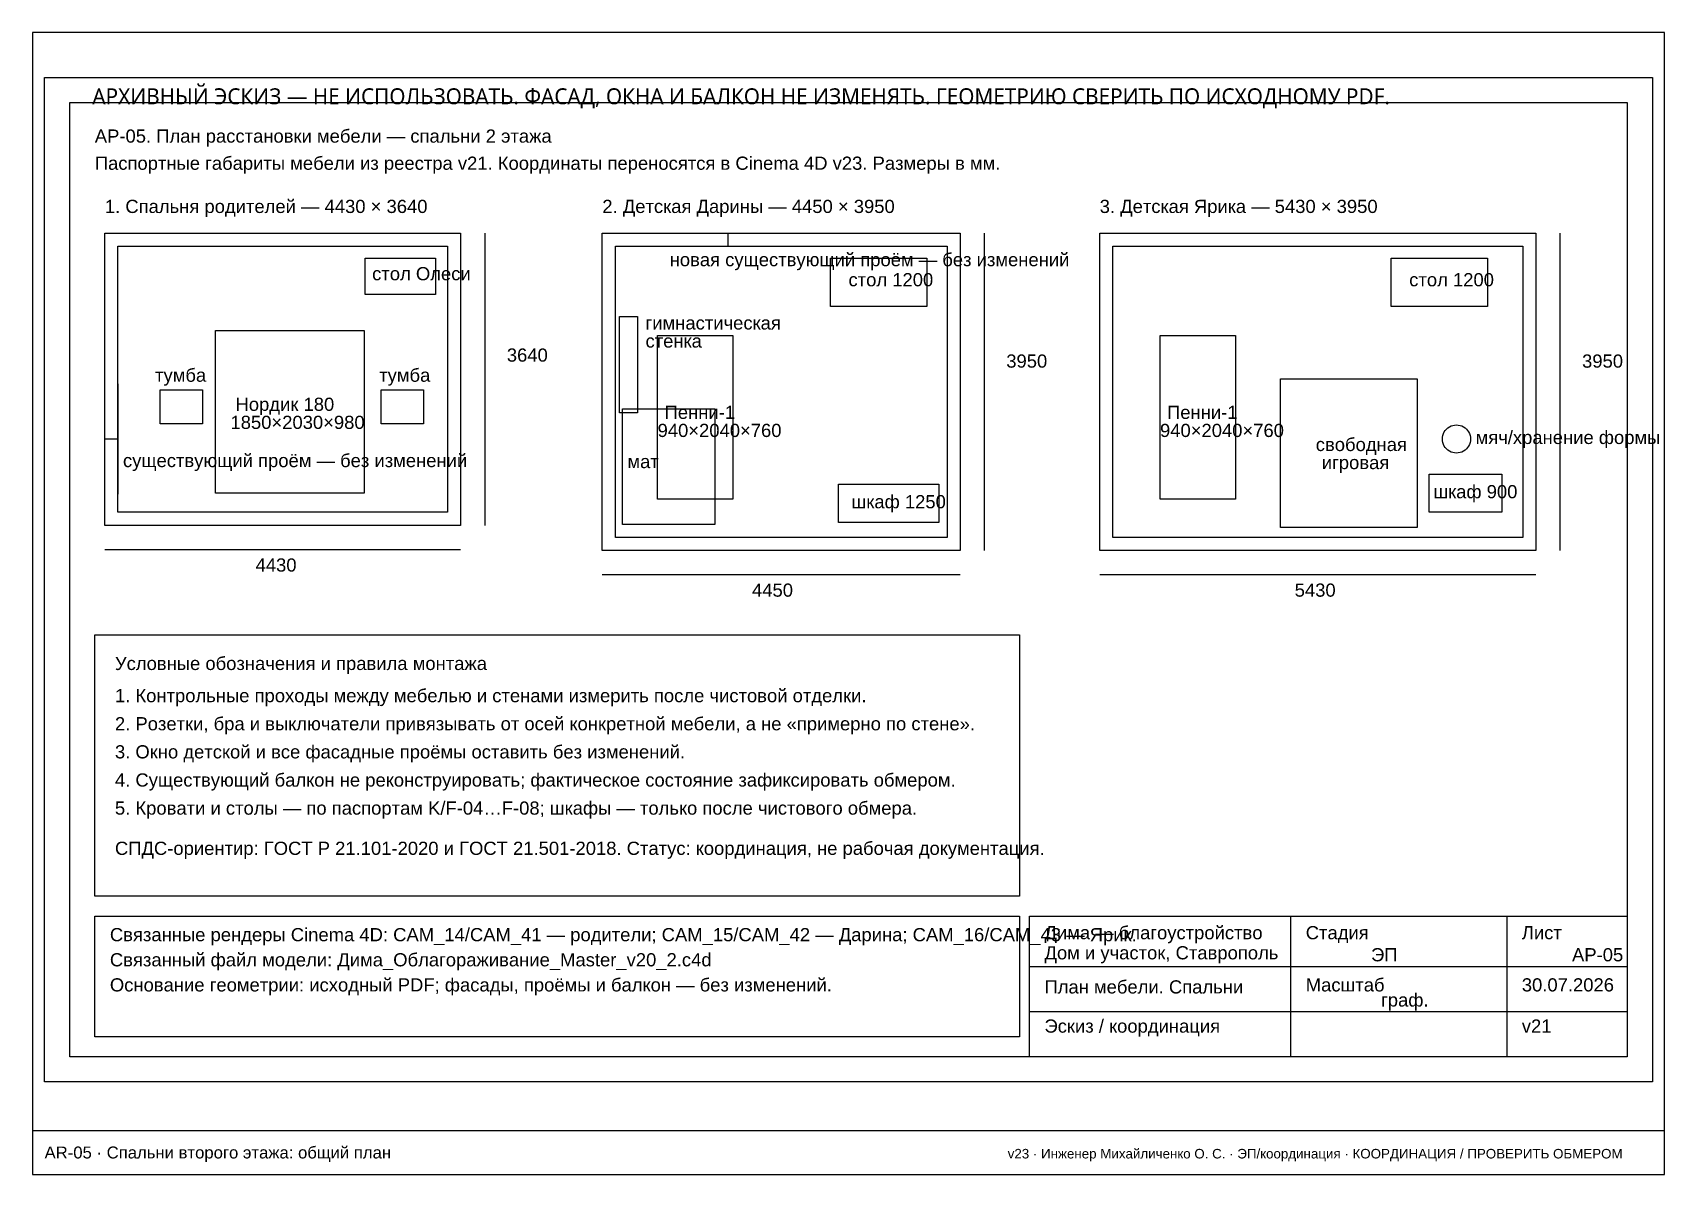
# Paper-space layout 'AR-05' of a CAD drawing. Header units: millimetres. Extents: x 5 to 415, y 5 to 292.
import ezdxf

# ---------------------------------------------------------------- set-up
doc = ezdxf.new("R2010")
doc.units = ezdxf.units.MM
for name, color, linetype in [('A-DIMS', 1, 'Continuous'), ('A-FRAME', 7, 'Continuous'), ('A-NOTES', 30, 'Continuous'), ('A-OBJECT', 8, 'Continuous'), ('A-TEXT', 7, 'Continuous'), ('A-WALL', 7, 'Continuous')]:
    doc.layers.add(name, color=color, linetype=linetype)
doc.styles.add('ARIAL', font='arial.ttf')
doc.styles.add('OpenSans', font='OpenSans-Regular.ttf')

psp = doc.layouts.new('AR-05')

# ---------------------------------------------------------------- linework, layer by layer
at = {"layer": 'A-DIMS'}
for points in [[(118.59, 241.61), (118.59, 168.13)], [(244.09, 241.61), (244.09, 161.82)], [(388.77, 241.61), (388.77, 161.82)], [(23.15, 162.07), (112.53, 162.07)], [(148.14, 155.76), (238.03, 155.76)], [(273.12, 155.76), (382.71, 155.76)]]:
    psp.add_lwpolyline(points, dxfattribs=at)
at = {"layer": 'A-FRAME'}
psp.add_line((5, 16), (415, 16), dxfattribs=at)
psp.add_lwpolyline([(5, 5), (415, 5), (415, 292), (5, 292)], close=True, dxfattribs=at)
at = {"layer": 'A-NOTES'}
psp.add_lwpolyline([(20.62, 140.61), (252.93, 140.61), (252.93, 74.96), (20.62, 74.96), (20.62, 140.61)], close=True, dxfattribs=at)
at = {"layer": 'A-OBJECT'}
for points in [[(8, 280.75), (412, 280.75), (412, 28.25), (8, 28.25), (8, 280.75)], [(23.15, 241.61), (112.53, 241.61), (112.53, 168.13), (23.15, 168.13), (23.15, 241.61)], [(26.43, 238.33), (109.25, 238.33), (109.25, 171.42), (26.43, 171.42), (26.43, 238.33)], [(148.14, 241.61), (238.03, 241.61), (238.03, 161.82), (148.14, 161.82), (148.14, 241.61)], [(151.42, 238.33), (234.75, 238.33), (234.75, 165.1), (151.42, 165.1), (151.42, 238.33)], [(273.12, 241.61), (382.71, 241.61), (382.71, 161.82), (273.12, 161.82), (273.12, 241.61)], [(276.41, 238.33), (379.43, 238.33), (379.43, 165.1), (276.41, 165.1), (276.41, 238.33)], [(88.55, 235.3), (106.22, 235.3), (106.22, 226.21), (88.55, 226.21), (88.55, 235.3)], [(205.46, 235.3), (229.69, 235.3), (229.69, 223.18), (205.46, 223.18), (205.46, 235.3)], [(346.35, 235.3), (370.59, 235.3), (370.59, 223.18), (346.35, 223.18), (346.35, 235.3)], [(152.43, 220.66), (156.97, 220.66), (156.97, 196.41), (152.43, 196.41), (152.43, 220.66)], [(50.92, 217.12), (88.3, 217.12), (88.3, 176.22), (50.92, 176.22), (50.92, 217.12)], [(162.03, 215.86), (180.96, 215.86), (180.96, 174.7), (162.03, 174.7), (162.03, 215.86)], [(288.27, 215.86), (307.21, 215.86), (307.21, 174.7), (288.27, 174.7), (288.27, 215.86)], [(318.57, 205), (352.92, 205), (352.92, 167.63), (318.57, 167.63), (318.57, 205)], [(37.04, 202.22), (47.64, 202.22), (47.64, 193.64), (37.04, 193.64), (37.04, 202.22)], [(92.59, 202.22), (103.19, 202.22), (103.19, 193.64), (92.59, 193.64), (92.59, 202.22)], [(153.19, 197.43), (176.42, 197.43), (176.42, 168.39), (153.19, 168.39), (153.19, 197.43)], [(366.3, 189.85), (366.27, 189.39), (366.18, 188.94), (366.03, 188.5), (365.82, 188.08), (365.57, 187.7), (365.26, 187.35), (364.91, 187.05), (364.53, 186.79), (364.12, 186.58), (363.68, 186.44), (363.22, 186.35), (362.76, 186.31), (362.3, 186.35), (361.85, 186.44), (361.41, 186.58), (361, 186.79), (360.61, 187.05), (360.26, 187.35), (359.96, 187.7), (359.7, 188.08), (359.5, 188.5), (359.35, 188.94), (359.26, 189.39), (359.23, 189.85), (359.26, 190.31), (359.35, 190.76), (359.5, 191.2), (359.7, 191.62), (359.96, 192), (360.26, 192.35), (360.61, 192.65), (361, 192.91), (361.41, 193.12), (361.85, 193.26), (362.3, 193.35), (362.76, 193.38), (363.22, 193.35), (363.68, 193.26), (364.12, 193.12), (364.53, 192.91), (364.91, 192.65), (365.26, 192.35), (365.57, 192), (365.82, 191.62), (366.03, 191.2), (366.18, 190.76), (366.27, 190.31), (366.3, 189.85), (366.3, 189.85)], [(355.94, 181.01), (374.12, 181.01), (374.12, 171.42), (355.94, 171.42), (355.94, 181.01)], [(207.47, 178.49), (232.72, 178.49), (232.72, 168.89), (207.47, 168.89), (207.47, 178.49)]]:
    psp.add_lwpolyline(points, close=True, dxfattribs=at)
at = {"layer": 'A-WALL'}
for points in [[(14.31, 274.44), (405.69, 274.44), (405.69, 34.56), (14.31, 34.56), (14.31, 274.44)], [(20.62, 69.91), (252.93, 69.91), (252.93, 39.61), (20.62, 39.61), (20.62, 69.91)], [(255.45, 69.91), (405.69, 69.91), (405.69, 34.56), (255.45, 34.56), (255.45, 69.91)]]:
    psp.add_lwpolyline(points, close=True, dxfattribs=at)
for points in [[(168.34, 238.33), (191.06, 238.33)], [(179.7, 241.61), (179.7, 238.33)], [(26.43, 203.74), (26.43, 175.96)], [(23.15, 189.85), (26.43, 189.85)], [(321.1, 69.91), (321.1, 34.56)], [(375.39, 69.91), (375.39, 34.56)], [(255.45, 57.29), (405.69, 57.29)], [(255.45, 45.92), (405.69, 45.92)]]:
    psp.add_lwpolyline(points, dxfattribs=at)

# ---------------------------------------------------------------- texts
at = {"color": 1, "insert": (20, 278), "char_height": 4, "width": 370, "attachment_point": 1, "style": 'OpenSans'}
psp.add_mtext('АРХИВНЫЙ ЭСКИЗ — НЕ ИСПОЛЬЗОВАТЬ. ФАСАД, ОКНА И БАЛКОН НЕ ИЗМЕНЯТЬ. ГЕОМЕТРИЮ СВЕРИТЬ ПО ИСХОДНОМУ PDF.', dxfattribs=at)
at = {"layer": 'A-DIMS', "style": 'ARIAL'}
psp.add_text('v23 · Инженер Михайличенко О. С. · ЭП/координация · КООРДИНАЦИЯ / ПРОВЕРИТЬ ОБМЕРОМ', height=2.4, dxfattribs=at).set_placement((250, 9))
at = {"layer": 'A-TEXT', "style": 'ARIAL'}
for s, height, p in [('АР-05. План расстановки мебели — спальни 2 этажа', 3.3128, (20.62, 264.34)), ('Паспортные габариты мебели из реестра v21. Координаты переносятся в Cinema 4D v23. Размеры в мм.', 3.3128, (20.62, 257.52)), ('1. Спальня родителей — 4430 × 3640', 3.3128, (23.15, 246.66)), ('2. Детская Дарины — 4450 × 3950', 3.3128, (148.14, 246.66)), ('3. Детская Ярика — 5430 × 3950', 3.3128, (273.12, 246.66)), ('новая существующий проём — без изменений', 3.3128, (165.06, 233.28)), ('стол Олеси', 3.313, (90.31, 229.75)), ('стол 1200', 3.313, (210, 228.23)), ('стол 1200', 3.313, (350.89, 228.23)), ('гимнастическая', 3.3128, (159, 217.37)), ('стенка', 3.313, (159, 212.83)), ('3640', 3.313, (124.15, 209.29)), ('3950', 3.313, (249.64, 207.78)), ('3950', 3.313, (394.32, 207.78)), ('тумба', 3.313, (35.77, 204.24)), ('тумба', 3.313, (92.08, 204.24)), ('Нордик 180', 3.313, (55.98, 196.92)), ('Пенни-1', 3.313, (163.79, 194.9)), ('Пенни-1', 3.313, (290.04, 194.9)), ('1850×2030×980', 3.3128, (54.71, 192.38)), ('940×2040×760', 3.3128, (162.03, 190.35)), ('940×2040×760', 3.3128, (288.27, 190.35)), ('свободная', 3.313, (327.41, 186.82)), ('мяч/хранение формы', 3.3128, (367.56, 188.59)), ('существующий проём — без изменений', 3.3128, (27.7, 182.78)), ('мат', 3.313, (154.45, 182.53)), ('игровая', 3.313, (328.93, 182.28)), ('шкаф 900', 3.313, (356.95, 174.95)), ('шкаф 1250', 3.313, (210.76, 172.43)), ('4430', 3.313, (61.02, 156.52)), ('4450', 3.313, (185.76, 150.21)), ('5430', 3.313, (322.11, 150.21)), ('Условные обозначения и правила монтажа', 3.3128, (25.68, 131.78)), ('1. Контрольные проходы между мебелью и стенами измерить после чистовой отделки.', 3.3128, (25.68, 123.69)), ('2. Розетки, бра и выключатели привязывать от осей конкретной мебели, а не «примерно по стене».', 3.3128, (25.68, 116.62)), ('3. Окно детской и все фасадные проёмы оставить без изменений.', 3.3128, (25.68, 109.56)), ('4. Существующий балкон не реконструировать; фактическое состояние зафиксировать обмером.', 3.3128, (25.68, 102.48)), ('5. Кровати и столы — по паспортам K/F-04…F-08; шкафы — только после чистового обмера.', 3.3128, (25.68, 95.42)), ('СПДС-ориентир: ГОСТ Р 21.101-2020 и ГОСТ 21.501-2018. Статус: координация, не рабочая документация.', 3.3128, (25.68, 85.31)), ('Связанные рендеры Cinema 4D: CAM_14/CAM_41 — родители; CAM_15/CAM_42 — Дарина; CAM_16/CAM_43 — Ярик.', 3.3128, (24.41, 63.6)), ('Дима — благоустройство', 3.3128, (259.24, 64.1)), ('Стадия', 3.313, (324.89, 64.1)), ('Лист', 3.313, (379.18, 64.1)), ('Дом и участок, Ставрополь', 3.3128, (259.24, 59.05)), ('ЭП', 3.313, (341.3, 58.55)), ('АР-05', 3.313, (391.8, 58.55)), ('Связанный файл модели: Дима_Облагораживание_Master_v20_2.c4d', 3.3128, (24.41, 57.29)), ('Основание геометрии: исходный PDF; фасады, проёмы и балкон — без изменений.', 3.3128, (24.41, 50.98)), ('План мебели. Спальни', 3.3128, (259.24, 50.47)), ('Масштаб', 3.313, (324.89, 50.98)), ('30.07.2026', 3.313, (379.18, 50.98)), ('граф.', 3.313, (343.82, 47.19)), ('Эскиз / координация', 3.3128, (259.24, 40.62)), ('v21', 3.313, (379.18, 40.62)), ('AR-05 · Спальни второго этажа: общий план', 3, (8, 9))]:
    psp.add_text(s, height=height, dxfattribs=at).set_placement(p)

doc.saveas('drawing.dxf')
